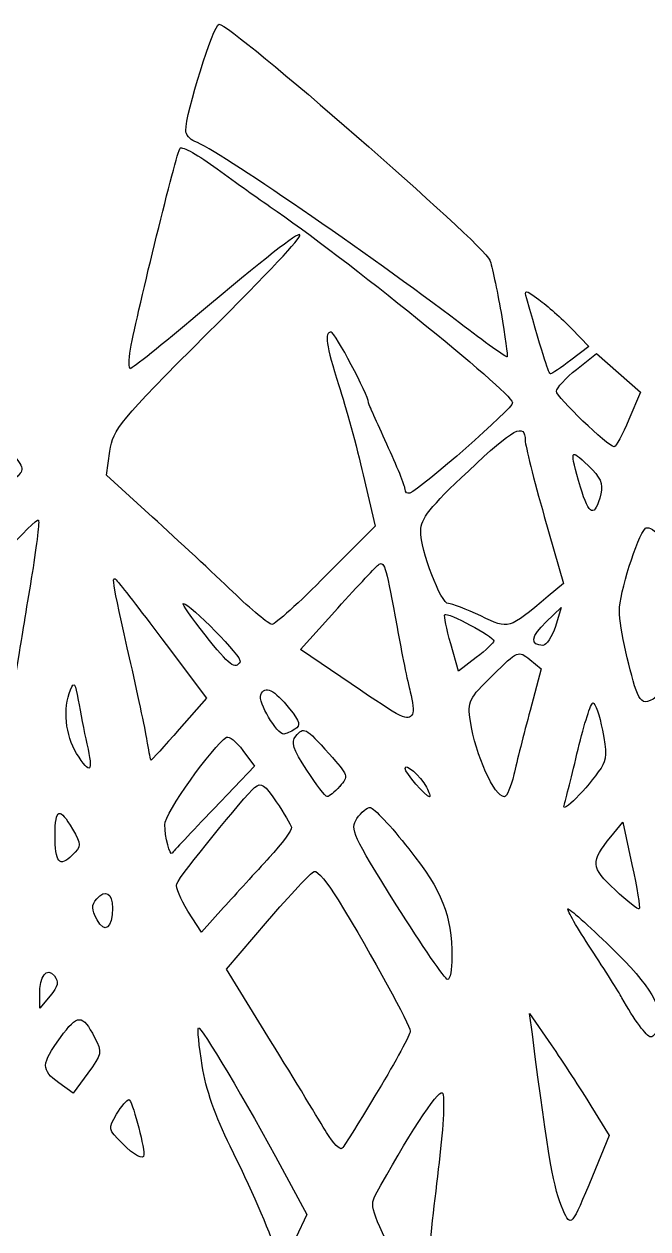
# Model space of a CAD drawing. Header units: centimetres. Extents: x -52 to 49, y -21 to 24.
# Drawn here: x -21.01 to -17.85, y -15.02 to -8.92 of the extents above; entities that cross this region are included whole.
import ezdxf

# ---------------------------------------------------------------- set-up
doc = ezdxf.new("R2010")
doc.units = ezdxf.units.CM
doc.header["$MEASUREMENT"] = 0
doc.layers.add('Layer 1', color=7, linetype='Continuous')

msp = doc.modelspace()

# ---------------------------------------------------------------- linework, layer by layer
at = {"layer": 'Layer 1'}
for points, knots in [([(-18.59023, -10.3787), (-18.61102, -10.2589), (-18.63665, -10.13904), (-18.64719, -10.11234), (-18.64719, -10.11234), (-18.67898, -10.03181), (-19.95783, -8.91698), (-20.01886, -8.9166), (-20.01886, -8.9166), (-20.04593, -8.91634), (-20.18771, -9.36901), (-20.18771, -9.45561), (-20.18771, -9.45561), (-20.18771, -9.47608), (-20.16687, -9.50081), (-20.14141, -9.51057), (-20.14141, -9.51057), (-20.02546, -9.55497), (-19.25573, -10.08322), (-18.80113, -10.43037), (-18.80113, -10.43037), (-18.67153, -10.52934), (-18.56255, -10.60721), (-18.55896, -10.60342), (-18.55896, -10.60342), (-18.55537, -10.59963), (-18.56944, -10.49851), (-18.59023, -10.37871), (-18.59023, -10.37871), (-18.59023, -10.37871), (-18.59023, -10.3787), (-18.59023, -10.3787)], [0, 0, 0, 0, 0.1111111, 0.1111111, 0.1111111, 0.1111111, 0.2222222, 0.2222222, 0.2222222, 0.2222222, 0.3333333, 0.3333333, 0.3333333, 0.3333333, 0.4444444, 0.4444444, 0.4444444, 0.4444444, 0.5555556, 0.5555556, 0.5555556, 0.5555556, 0.6666667, 0.6666667, 0.6666667, 0.6666667, 0.7777778, 0.7777778, 0.7777778, 0.7777778, 1, 1, 1, 1]), ([(-19.47537, -11.70986), (-19.47537, -11.70986), (-19.2271, -11.46055), (-19.2271, -11.46055), (-19.2271, -11.46055), (-19.2271, -11.46055), (-19.28819, -11.20054), (-19.28819, -11.20054), (-19.28819, -11.20054), (-19.32179, -11.05753), (-19.37719, -10.85395), (-19.41131, -10.74814), (-19.41131, -10.74814), (-19.47771, -10.5422), (-19.48702, -10.4775), (-19.45022, -10.4775), (-19.45022, -10.4775), (-19.43145, -10.4775), (-19.26167, -10.79847), (-19.26167, -10.83394), (-19.26167, -10.83394), (-19.26167, -10.8395), (-19.22, -10.93426), (-19.16907, -11.04453), (-19.16907, -11.04453), (-19.11814, -11.1548), (-19.07647, -11.25786), (-19.07647, -11.27356), (-19.07647, -11.27356), (-19.07647, -11.28926), (-19.06551, -11.29814), (-19.05212, -11.29329), (-19.05212, -11.29329), (-18.99539, -11.27275), (-18.52552, -10.85882), (-18.53153, -10.83468), (-18.53153, -10.83468), (-18.54629, -10.77534), (-19.39251, -10.09131), (-19.75925, -9.84226), (-19.75925, -9.84226), (-19.81301, -9.80575), (-19.93379, -9.71943), (-20.02765, -9.65044), (-20.02765, -9.65044), (-20.12151, -9.58144), (-20.20627, -9.53393), (-20.216, -9.54484), (-20.216, -9.54484), (-20.23351, -9.56448), (-20.43236, -10.37212), (-20.4668, -10.56349), (-20.4668, -10.56349), (-20.47662, -10.61806), (-20.47723, -10.66271), (-20.46815, -10.66271), (-20.46815, -10.66271), (-20.45907, -10.66271), (-20.30594, -10.54), (-20.12786, -10.39003), (-20.12786, -10.39003), (-19.45135, -9.82027), (-19.43864, -9.84605), (-20.0801, -10.48686), (-20.0801, -10.48686), (-20.52598, -10.93229), (-20.554, -10.9662), (-20.57125, -11.08125), (-20.57125, -11.08125), (-20.57125, -11.08125), (-20.58955, -11.20326), (-20.58955, -11.20326), (-20.58955, -11.20326), (-20.58955, -11.20326), (-20.35557, -11.41538), (-20.35557, -11.41538), (-20.35557, -11.41538), (-20.22688, -11.53205), (-20.0442, -11.70192), (-19.94961, -11.79287), (-19.94961, -11.79287), (-19.85502, -11.88382), (-19.76549, -11.95844), (-19.75065, -11.9587), (-19.75065, -11.9587), (-19.73581, -11.95896), (-19.61195, -11.84698), (-19.4754, -11.70986), (-19.4754, -11.70986), (-19.4754, -11.70986), (-19.47537, -11.70986), (-19.47537, -11.70986)], [0, 0, 0, 0, 0.0416667, 0.0416667, 0.0416667, 0.0416667, 0.0833333, 0.0833333, 0.0833333, 0.0833333, 0.125, 0.125, 0.125, 0.125, 0.1666667, 0.1666667, 0.1666667, 0.1666667, 0.2083333, 0.2083333, 0.2083333, 0.2083333, 0.25, 0.25, 0.25, 0.25, 0.2916667, 0.2916667, 0.2916667, 0.2916667, 0.3333333, 0.3333333, 0.3333333, 0.3333333, 0.375, 0.375, 0.375, 0.375, 0.4166667, 0.4166667, 0.4166667, 0.4166667, 0.4583333, 0.4583333, 0.4583333, 0.4583333, 0.5, 0.5, 0.5, 0.5, 0.5416667, 0.5416667, 0.5416667, 0.5416667, 0.5833333, 0.5833333, 0.5833333, 0.5833333, 0.625, 0.625, 0.625, 0.625, 0.6666667, 0.6666667, 0.6666667, 0.6666667, 0.7083333, 0.7083333, 0.7083333, 0.7083333, 0.75, 0.75, 0.75, 0.75, 0.7916667, 0.7916667, 0.7916667, 0.7916667, 0.8333333, 0.8333333, 0.8333333, 0.8333333, 0.875, 0.875, 0.875, 0.875, 0.9166667, 0.9166667, 0.9166667, 0.9166667, 1, 1, 1, 1]), ([(-21.46549, -11.42339), (-21.40881, -11.3761), (-21.33327, -11.318), (-21.29762, -11.2943), (-21.29762, -11.2943), (-21.29762, -11.2943), (-21.23281, -11.2512), (-21.23281, -11.2512), (-21.23281, -11.2512), (-21.23281, -11.2512), (-21.29896, -11.19369), (-21.29896, -11.19369), (-21.29896, -11.19369), (-21.29896, -11.19369), (-21.36511, -11.13617), (-21.36511, -11.13617), (-21.36511, -11.13617), (-21.36511, -11.13617), (-21.29896, -11.1535), (-21.29896, -11.1535), (-21.29896, -11.1535), (-21.26258, -11.16303), (-21.19776, -11.18771), (-21.15492, -11.20835), (-21.15492, -11.20835), (-21.08684, -11.24114), (-21.07197, -11.24081), (-21.03688, -11.20573), (-21.03688, -11.20573), (-21.001, -11.16985), (-21.00926, -11.15228), (-21.11478, -11.04018), (-21.11478, -11.04018), (-21.56221, -10.5648), (-21.85938, -10.30479), (-21.92603, -10.33036), (-21.92603, -10.33036), (-21.97386, -10.34871), (-22.32747, -10.61837), (-22.32938, -10.63795), (-22.32938, -10.63795), (-22.33017, -10.64616), (-22.20108, -10.80312), (-22.04248, -10.98676), (-22.04248, -10.98676), (-21.88389, -11.1704), (-21.72174, -11.36312), (-21.68215, -11.41502), (-21.68215, -11.41502), (-21.64256, -11.46692), (-21.60081, -11.50938), (-21.58936, -11.50938), (-21.58936, -11.50938), (-21.57791, -11.50938), (-21.52217, -11.47068), (-21.46549, -11.42339)], [0, 0, 0, 0, 0.0666667, 0.0666667, 0.0666667, 0.0666667, 0.1333333, 0.1333333, 0.1333333, 0.1333333, 0.2, 0.2, 0.2, 0.2, 0.2666667, 0.2666667, 0.2666667, 0.2666667, 0.3333333, 0.3333333, 0.3333333, 0.3333333, 0.4, 0.4, 0.4, 0.4, 0.4666667, 0.4666667, 0.4666667, 0.4666667, 0.5333333, 0.5333333, 0.5333333, 0.5333333, 0.6, 0.6, 0.6, 0.6, 0.6666667, 0.6666667, 0.6666667, 0.6666667, 0.7333333, 0.7333333, 0.7333333, 0.7333333, 0.8, 0.8, 0.8, 0.8, 0.8666667, 0.8666667, 0.8666667, 0.8666667, 1, 1, 1, 1]), ([(-18.23667, -10.61992), (-18.23667, -10.61992), (-18.14595, -10.55072), (-18.14595, -10.55072), (-18.14595, -10.55072), (-18.14595, -10.55072), (-18.23418, -10.45886), (-18.23418, -10.45886), (-18.23418, -10.45886), (-18.2827, -10.40834), (-18.35651, -10.34244), (-18.39821, -10.31242), (-18.39821, -10.31242), (-18.47023, -10.26056), (-18.4733, -10.26034), (-18.45968, -10.3081), (-18.45968, -10.3081), (-18.37185, -10.61611), (-18.34871, -10.6891), (-18.33889, -10.6891), (-18.33889, -10.6891), (-18.33257, -10.6891), (-18.28658, -10.65796), (-18.23669, -10.6199), (-18.23669, -10.6199), (-18.23669, -10.6199), (-18.23667, -10.61992), (-18.23667, -10.61992)], [0, 0, 0, 0, 0.125, 0.125, 0.125, 0.125, 0.25, 0.25, 0.25, 0.25, 0.375, 0.375, 0.375, 0.375, 0.5, 0.5, 0.5, 0.5, 0.625, 0.625, 0.625, 0.625, 0.75, 0.75, 0.75, 0.75, 1, 1, 1, 1]), ([(-17.94317, -10.92068), (-17.94317, -10.92068), (-17.88417, -10.78177), (-17.88417, -10.78177), (-17.88417, -10.78177), (-17.88417, -10.78177), (-17.99514, -10.68374), (-17.99514, -10.68374), (-17.99514, -10.68374), (-17.99514, -10.68374), (-18.10611, -10.58571), (-18.10611, -10.58571), (-18.10611, -10.58571), (-18.10611, -10.58571), (-18.20764, -10.66612), (-18.20764, -10.66612), (-18.20764, -10.66612), (-18.26348, -10.71035), (-18.3094, -10.76041), (-18.30969, -10.77738), (-18.30969, -10.77738), (-18.31017, -10.80609), (-18.04908, -11.05688), (-18.01676, -11.05874), (-18.01676, -11.05874), (-18.00873, -11.05919), (-17.97561, -10.99707), (-17.94316, -10.92068), (-17.94316, -10.92068), (-17.94316, -10.92068), (-17.94317, -10.92068), (-17.94317, -10.92068)], [0, 0, 0, 0, 0.1111111, 0.1111111, 0.1111111, 0.1111111, 0.2222222, 0.2222222, 0.2222222, 0.2222222, 0.3333333, 0.3333333, 0.3333333, 0.3333333, 0.4444444, 0.4444444, 0.4444444, 0.4444444, 0.5555556, 0.5555556, 0.5555556, 0.5555556, 0.6666667, 0.6666667, 0.6666667, 0.6666667, 0.7777778, 0.7777778, 0.7777778, 0.7777778, 1, 1, 1, 1]), ([(-18.35118, -11.81616), (-18.35118, -11.81616), (-18.27413, -11.7519), (-18.27413, -11.7519), (-18.27413, -11.7519), (-18.27413, -11.7519), (-18.37102, -11.41158), (-18.37102, -11.41158), (-18.37102, -11.41158), (-18.42431, -11.22441), (-18.46791, -11.05148), (-18.46791, -11.02729), (-18.46791, -11.02729), (-18.46791, -10.93295), (-18.52353, -10.96273), (-18.75589, -11.18146), (-18.75589, -11.18146), (-18.95102, -11.36514), (-18.99708, -11.423), (-18.99708, -11.48441), (-18.99708, -11.48441), (-18.99708, -11.58636), (-18.89531, -11.85325), (-18.85627, -11.85367), (-18.85627, -11.85367), (-18.83912, -11.85393), (-18.76557, -11.88189), (-18.69281, -11.91596), (-18.69281, -11.91596), (-18.54595, -11.98473), (-18.55729, -11.98805), (-18.35118, -11.81615), (-18.35118, -11.81615), (-18.35118, -11.81615), (-18.35118, -11.81616), (-18.35118, -11.81616)], [0, 0, 0, 0, 0.1, 0.1, 0.1, 0.1, 0.2, 0.2, 0.2, 0.2, 0.3, 0.3, 0.3, 0.3, 0.4, 0.4, 0.4, 0.4, 0.5, 0.5, 0.5, 0.5, 0.6, 0.6, 0.6, 0.6, 0.7, 0.7, 0.7, 0.7, 0.8, 0.8, 0.8, 0.8, 1, 1, 1, 1]), ([(-18.08483, -11.2973), (-18.07202, -11.24536), (-18.08615, -11.21376), (-18.14911, -11.15344), (-18.14911, -11.15344), (-18.24244, -11.06402), (-18.24404, -11.06858), (-18.18746, -11.26321), (-18.18746, -11.26321), (-18.1448, -11.40995), (-18.11505, -11.41983), (-18.08483, -11.2973)], [0, 0, 0, 0, 0.25, 0.25, 0.25, 0.25, 0.5, 0.5, 0.5, 0.5, 1, 1, 1, 1]), ([(-20.96995, -11.72689), (-20.94503, -11.57731), (-20.9285, -11.44425), (-20.93321, -11.4312), (-20.93321, -11.4312), (-20.94247, -11.40556), (-21.26303, -11.77142), (-21.28775, -11.83582), (-21.28775, -11.83582), (-21.29651, -11.85864), (-21.24973, -11.9432), (-21.17517, -12.03931), (-21.17517, -12.03931), (-21.17517, -12.03931), (-21.04761, -12.20375), (-21.04761, -12.20375), (-21.04761, -12.20375), (-21.04761, -12.20375), (-21.03143, -12.1013), (-21.03143, -12.1013), (-21.03143, -12.1013), (-21.02253, -12.04495), (-20.99487, -11.87647), (-20.96995, -11.72689)], [0, 0, 0, 0, 0.1428571, 0.1428571, 0.1428571, 0.1428571, 0.2857143, 0.2857143, 0.2857143, 0.2857143, 0.4285714, 0.4285714, 0.4285714, 0.4285714, 0.5714286, 0.5714286, 0.5714286, 0.5714286, 0.7142857, 0.7142857, 0.7142857, 0.7142857, 1, 1, 1, 1]), ([(-17.61779, -12.12934), (-17.51055, -12.00465), (-17.41976, -11.89431), (-17.41604, -11.88413), (-17.41604, -11.88413), (-17.41232, -11.87395), (-17.50443, -11.77103), (-17.62074, -11.6554), (-17.62074, -11.6554), (-17.76037, -11.51659), (-17.84111, -11.45407), (-17.85842, -11.47138), (-17.85842, -11.47138), (-17.90088, -11.51384), (-17.99175, -11.80174), (-17.99072, -11.89055), (-17.99072, -11.89055), (-17.98979, -11.97187), (-17.93529, -12.22115), (-17.89909, -12.30974), (-17.89909, -12.30974), (-17.86554, -12.39183), (-17.81651, -12.36039), (-17.61779, -12.12934)], [0, 0, 0, 0, 0.1428571, 0.1428571, 0.1428571, 0.1428571, 0.2857143, 0.2857143, 0.2857143, 0.2857143, 0.4285714, 0.4285714, 0.4285714, 0.4285714, 0.5714286, 0.5714286, 0.5714286, 0.5714286, 0.7142857, 0.7142857, 0.7142857, 0.7142857, 1, 1, 1, 1]), ([(-19.03947, -12.41332), (-19.03196, -12.40117), (-19.03678, -12.35057), (-19.05018, -12.30087), (-19.05018, -12.30087), (-19.06358, -12.25118), (-19.09369, -12.10336), (-19.11709, -11.97239), (-19.11709, -11.97239), (-19.17023, -11.67501), (-19.18085, -11.63764), (-19.2075, -11.65412), (-19.2075, -11.65412), (-19.21927, -11.6614), (-19.31382, -11.76154), (-19.4176, -11.87667), (-19.4176, -11.87667), (-19.4176, -11.87667), (-19.6063, -12.08599), (-19.6063, -12.08599), (-19.6063, -12.08599), (-19.6063, -12.08599), (-19.34936, -12.2607), (-19.34936, -12.2607), (-19.34936, -12.2607), (-19.08556, -12.44008), (-19.0629, -12.45124), (-19.03946, -12.41332), (-19.03946, -12.41332), (-19.03946, -12.41332), (-19.03947, -12.41332), (-19.03947, -12.41332)], [0, 0, 0, 0, 0.1111111, 0.1111111, 0.1111111, 0.1111111, 0.2222222, 0.2222222, 0.2222222, 0.2222222, 0.3333333, 0.3333333, 0.3333333, 0.3333333, 0.4444444, 0.4444444, 0.4444444, 0.4444444, 0.5555556, 0.5555556, 0.5555556, 0.5555556, 0.6666667, 0.6666667, 0.6666667, 0.6666667, 0.7777778, 0.7777778, 0.7777778, 0.7777778, 1, 1, 1, 1]), ([(-20.2201, -12.49016), (-20.2201, -12.49016), (-20.08197, -12.33324), (-20.08197, -12.33324), (-20.08197, -12.33324), (-20.08197, -12.33324), (-20.28698, -12.06028), (-20.28698, -12.06028), (-20.28698, -12.06028), (-20.39973, -11.91015), (-20.50765, -11.76943), (-20.52679, -11.74757), (-20.52679, -11.74757), (-20.56842, -11.70003), (-20.56864, -11.69854), (-20.46518, -12.15761), (-20.46518, -12.15761), (-20.42582, -12.33224), (-20.38766, -12.51381), (-20.38037, -12.5611), (-20.38037, -12.5611), (-20.37308, -12.60839), (-20.36512, -12.64709), (-20.36267, -12.64709), (-20.36267, -12.64709), (-20.36024, -12.64709), (-20.29606, -12.57647), (-20.22009, -12.49017), (-20.22009, -12.49017), (-20.22009, -12.49017), (-20.2201, -12.49016), (-20.2201, -12.49016)], [0, 0, 0, 0, 0.1111111, 0.1111111, 0.1111111, 0.1111111, 0.2222222, 0.2222222, 0.2222222, 0.2222222, 0.3333333, 0.3333333, 0.3333333, 0.3333333, 0.4444444, 0.4444444, 0.4444444, 0.4444444, 0.5555556, 0.5555556, 0.5555556, 0.5555556, 0.6666667, 0.6666667, 0.6666667, 0.6666667, 0.7777778, 0.7777778, 0.7777778, 0.7777778, 1, 1, 1, 1]), ([(-19.91197, -12.14773), (-19.89868, -12.12622), (-20.16575, -11.85333), (-20.20009, -11.85333), (-20.20009, -11.85333), (-20.20864, -11.85333), (-20.15875, -11.92467), (-20.08922, -12.01186), (-20.08922, -12.01186), (-19.96176, -12.1717), (-19.93803, -12.1899), (-19.91196, -12.14772), (-19.91196, -12.14772), (-19.91196, -12.14772), (-19.91197, -12.14773), (-19.91197, -12.14773)], [0, 0, 0, 0, 0.2, 0.2, 0.2, 0.2, 0.4, 0.4, 0.4, 0.4, 0.6, 0.6, 0.6, 0.6, 1, 1, 1, 1]), ([(-18.62667, -12.04197), (-18.62667, -12.02096), (-18.86246, -11.89457), (-18.87485, -11.90893), (-18.87485, -11.90893), (-18.87985, -11.91473), (-18.86634, -11.98152), (-18.84481, -12.05736), (-18.84481, -12.05736), (-18.84481, -12.05736), (-18.80567, -12.19524), (-18.80567, -12.19524), (-18.80567, -12.19524), (-18.80567, -12.19524), (-18.71617, -12.12697), (-18.71617, -12.12697), (-18.71617, -12.12697), (-18.66694, -12.08943), (-18.62667, -12.05117), (-18.62667, -12.04196), (-18.62667, -12.04196), (-18.62667, -12.04196), (-18.62667, -12.04197), (-18.62667, -12.04197)], [0, 0, 0, 0, 0.1428571, 0.1428571, 0.1428571, 0.1428571, 0.2857143, 0.2857143, 0.2857143, 0.2857143, 0.4285714, 0.4285714, 0.4285714, 0.4285714, 0.5714286, 0.5714286, 0.5714286, 0.5714286, 0.7142857, 0.7142857, 0.7142857, 0.7142857, 1, 1, 1, 1]), ([(-18.31496, -11.96874), (-18.31496, -11.96874), (-18.28542, -11.87248), (-18.28542, -11.87248), (-18.28542, -11.87248), (-18.28542, -11.87248), (-18.3625, -11.94633), (-18.3625, -11.94633), (-18.3625, -11.94633), (-18.43834, -12.01899), (-18.44443, -12.065), (-18.37819, -12.065), (-18.37819, -12.065), (-18.35966, -12.065), (-18.33121, -12.02169), (-18.31496, -11.96874)], [0, 0, 0, 0, 0.2, 0.2, 0.2, 0.2, 0.4, 0.4, 0.4, 0.4, 0.6, 0.6, 0.6, 0.6, 1, 1, 1, 1]), ([(-18.52561, -12.71984), (-18.51133, -12.65799), (-18.47427, -12.51214), (-18.44327, -12.39573), (-18.44327, -12.39573), (-18.44327, -12.39573), (-18.3869, -12.18406), (-18.3869, -12.18406), (-18.3869, -12.18406), (-18.3869, -12.18406), (-18.4451, -12.13652), (-18.4451, -12.13652), (-18.4451, -12.13652), (-18.50245, -12.08968), (-18.50517, -12.09083), (-18.63227, -12.2159), (-18.63227, -12.2159), (-18.75407, -12.33575), (-18.76036, -12.3487), (-18.74526, -12.44864), (-18.74526, -12.44864), (-18.71919, -12.62124), (-18.62435, -12.83229), (-18.57285, -12.83229), (-18.57285, -12.83229), (-18.56115, -12.83229), (-18.53989, -12.78169), (-18.52561, -12.71984)], [0, 0, 0, 0, 0.125, 0.125, 0.125, 0.125, 0.25, 0.25, 0.25, 0.25, 0.375, 0.375, 0.375, 0.375, 0.5, 0.5, 0.5, 0.5, 0.625, 0.625, 0.625, 0.625, 0.75, 0.75, 0.75, 0.75, 1, 1, 1, 1]), ([(-20.68783, -12.56431), (-20.70227, -12.50069), (-20.72209, -12.40102), (-20.73187, -12.34281), (-20.73187, -12.34281), (-20.74658, -12.25529), (-20.75336, -12.24613), (-20.77109, -12.28989), (-20.77109, -12.28989), (-20.80996, -12.38584), (-20.79711, -12.52036), (-20.74031, -12.61227), (-20.74031, -12.61227), (-20.66991, -12.72617), (-20.65432, -12.71192), (-20.68783, -12.5643), (-20.68783, -12.5643), (-20.68783, -12.5643), (-20.68783, -12.56431), (-20.68783, -12.56431)], [0, 0, 0, 0, 0.1666667, 0.1666667, 0.1666667, 0.1666667, 0.3333333, 0.3333333, 0.3333333, 0.3333333, 0.5, 0.5, 0.5, 0.5, 0.6666667, 0.6666667, 0.6666667, 0.6666667, 1, 1, 1, 1]), ([(-19.6346, -12.49045), (-19.6041, -12.47114), (-19.60885, -12.45255), (-19.66106, -12.38683), (-19.66106, -12.38683), (-19.73882, -12.28897), (-19.78806, -12.26511), (-19.80754, -12.31586), (-19.80754, -12.31586), (-19.82186, -12.35318), (-19.72579, -12.51519), (-19.68982, -12.51438), (-19.68982, -12.51438), (-19.6799, -12.51412), (-19.65505, -12.50338), (-19.63461, -12.49044), (-19.63461, -12.49044), (-19.63461, -12.49044), (-19.6346, -12.49045), (-19.6346, -12.49045)], [0, 0, 0, 0, 0.1666667, 0.1666667, 0.1666667, 0.1666667, 0.3333333, 0.3333333, 0.3333333, 0.3333333, 0.5, 0.5, 0.5, 0.5, 0.6666667, 0.6666667, 0.6666667, 0.6666667, 1, 1, 1, 1]), ([(-18.08386, -12.68677), (-18.05622, -12.64534), (-18.05464, -12.60371), (-18.07654, -12.49495), (-18.07654, -12.49495), (-18.09193, -12.41855), (-18.11338, -12.35604), (-18.1242, -12.35604), (-18.1242, -12.35604), (-18.13503, -12.35604), (-18.16905, -12.46192), (-18.19981, -12.59132), (-18.19981, -12.59132), (-18.23057, -12.72073), (-18.26271, -12.84872), (-18.27125, -12.87575), (-18.27125, -12.87575), (-18.28692, -12.92536), (-18.15273, -12.79003), (-18.08386, -12.68677)], [0, 0, 0, 0, 0.1666667, 0.1666667, 0.1666667, 0.1666667, 0.3333333, 0.3333333, 0.3333333, 0.3333333, 0.5, 0.5, 0.5, 0.5, 0.6666667, 0.6666667, 0.6666667, 0.6666667, 1, 1, 1, 1]), ([(-19.4077, -12.77994), (-19.36173, -12.72914), (-19.36332, -12.72424), (-19.46152, -12.61458), (-19.46152, -12.61458), (-19.58277, -12.47917), (-19.58885, -12.47593), (-19.62967, -12.52511), (-19.62967, -12.52511), (-19.65551, -12.55624), (-19.64484, -12.58934), (-19.57411, -12.69749), (-19.57411, -12.69749), (-19.52596, -12.77111), (-19.47948, -12.83156), (-19.47083, -12.83182), (-19.47083, -12.83182), (-19.46217, -12.83208), (-19.43377, -12.80874), (-19.40771, -12.77995), (-19.40771, -12.77995), (-19.40771, -12.77995), (-19.4077, -12.77994), (-19.4077, -12.77994)], [0, 0, 0, 0, 0.1428571, 0.1428571, 0.1428571, 0.1428571, 0.2857143, 0.2857143, 0.2857143, 0.2857143, 0.4285714, 0.4285714, 0.4285714, 0.4285714, 0.5714286, 0.5714286, 0.5714286, 0.5714286, 0.7142857, 0.7142857, 0.7142857, 0.7142857, 1, 1, 1, 1]), ([(-20.0456, -12.89404), (-20.0456, -12.89404), (-19.83888, -12.67798), (-19.83888, -12.67798), (-19.83888, -12.67798), (-19.83888, -12.67798), (-19.89844, -12.59743), (-19.89844, -12.59743), (-19.89844, -12.59743), (-19.9312, -12.55313), (-19.96812, -12.52313), (-19.98048, -12.53077), (-19.98048, -12.53077), (-20.05142, -12.57461), (-20.29354, -12.91759), (-20.29354, -12.97424), (-20.29354, -12.97424), (-20.29354, -13.03309), (-20.26666, -13.13714), (-20.25643, -13.11786), (-20.25643, -13.11786), (-20.25415, -13.11359), (-20.15929, -13.01288), (-20.0456, -12.89404)], [0, 0, 0, 0, 0.1428571, 0.1428571, 0.1428571, 0.1428571, 0.2857143, 0.2857143, 0.2857143, 0.2857143, 0.4285714, 0.4285714, 0.4285714, 0.4285714, 0.5714286, 0.5714286, 0.5714286, 0.5714286, 0.7142857, 0.7142857, 0.7142857, 0.7142857, 1, 1, 1, 1]), ([(-18.96825, -12.78381), (-18.99911, -12.72614), (-19.07646, -12.65797), (-19.07646, -12.68844), (-19.07646, -12.68844), (-19.07646, -12.70963), (-18.97021, -12.83229), (-18.95185, -12.83229), (-18.95185, -12.83229), (-18.9466, -12.83229), (-18.95397, -12.81048), (-18.96825, -12.78381)], [0, 0, 0, 0, 0.25, 0.25, 0.25, 0.25, 0.5, 0.5, 0.5, 0.5, 1, 1, 1, 1]), ([(-19.76438, -13.14044), (-19.6989, -13.06941), (-19.64847, -13.00027), (-19.65231, -12.98679), (-19.65231, -12.98679), (-19.65616, -12.97331), (-19.69054, -12.91509), (-19.72872, -12.85739), (-19.72872, -12.85739), (-19.78729, -12.76888), (-19.80443, -12.75769), (-19.83837, -12.78577), (-19.83837, -12.78577), (-19.89002, -12.82849), (-20.217, -13.23263), (-20.23258, -13.27299), (-20.23258, -13.27299), (-20.23908, -13.28983), (-20.21379, -13.35208), (-20.17639, -13.41133), (-20.17639, -13.41133), (-20.17639, -13.41133), (-20.10838, -13.51906), (-20.10838, -13.51906), (-20.10838, -13.51906), (-20.10838, -13.51906), (-19.99591, -13.39432), (-19.99591, -13.39432), (-19.99591, -13.39432), (-19.93405, -13.32571), (-19.82986, -13.21146), (-19.76438, -13.14043), (-19.76438, -13.14043), (-19.76438, -13.14043), (-19.76438, -13.14044), (-19.76438, -13.14044)], [0, 0, 0, 0, 0.1, 0.1, 0.1, 0.1, 0.2, 0.2, 0.2, 0.2, 0.3, 0.3, 0.3, 0.3, 0.4, 0.4, 0.4, 0.4, 0.5, 0.5, 0.5, 0.5, 0.6, 0.6, 0.6, 0.6, 0.7, 0.7, 0.7, 0.7, 0.8, 0.8, 0.8, 0.8, 1, 1, 1, 1]), ([(-20.76181, -12.99573), (-20.82642, -12.88224), (-20.84916, -12.8902), (-20.84916, -13.02632), (-20.84916, -13.02632), (-20.84916, -13.16676), (-20.82738, -13.19269), (-20.76328, -13.12859), (-20.76328, -13.12859), (-20.7158, -13.08111), (-20.71575, -13.07664), (-20.7618, -12.99573), (-20.7618, -12.99573), (-20.7618, -12.99573), (-20.76181, -12.99573), (-20.76181, -12.99573)], [0, 0, 0, 0, 0.2, 0.2, 0.2, 0.2, 0.4, 0.4, 0.4, 0.4, 0.6, 0.6, 0.6, 0.6, 1, 1, 1, 1]), ([(-18.83898, -13.64589), (-18.84022, -13.42848), (-18.88622, -13.31268), (-19.05715, -13.09656), (-19.05715, -13.09656), (-19.14781, -12.98193), (-19.23541, -12.88748), (-19.25183, -12.88668), (-19.25183, -12.88668), (-19.26824, -12.88589), (-19.29891, -12.91117), (-19.31998, -12.9429), (-19.31998, -12.9429), (-19.35582, -12.99688), (-19.34304, -13.02492), (-19.12102, -13.37946), (-19.12102, -13.37946), (-18.99053, -13.58784), (-18.87354, -13.75834), (-18.86105, -13.75834), (-18.86105, -13.75834), (-18.84856, -13.75834), (-18.83863, -13.70774), (-18.83898, -13.64589)], [0, 0, 0, 0, 0.1428571, 0.1428571, 0.1428571, 0.1428571, 0.2857143, 0.2857143, 0.2857143, 0.2857143, 0.4285714, 0.4285714, 0.4285714, 0.4285714, 0.5714286, 0.5714286, 0.5714286, 0.5714286, 0.7142857, 0.7142857, 0.7142857, 0.7142857, 1, 1, 1, 1]), ([(-17.92712, -13.17628), (-17.92712, -13.17628), (-17.97363, -12.96104), (-17.97363, -12.96104), (-17.97363, -12.96104), (-17.97363, -12.96104), (-18.03475, -13.03557), (-18.03475, -13.03557), (-18.03475, -13.03557), (-18.13817, -13.16169), (-18.13589, -13.18967), (-18.01282, -13.30447), (-18.01282, -13.30447), (-17.95043, -13.36266), (-17.89517, -13.40606), (-17.89001, -13.4009), (-17.89001, -13.4009), (-17.88485, -13.39574), (-17.90156, -13.29466), (-17.92713, -13.17628), (-17.92713, -13.17628), (-17.92713, -13.17628), (-17.92712, -13.17628), (-17.92712, -13.17628)], [0, 0, 0, 0, 0.1428571, 0.1428571, 0.1428571, 0.1428571, 0.2857143, 0.2857143, 0.2857143, 0.2857143, 0.4285714, 0.4285714, 0.4285714, 0.4285714, 0.5714286, 0.5714286, 0.5714286, 0.5714286, 0.7142857, 0.7142857, 0.7142857, 0.7142857, 1, 1, 1, 1]), ([(-19.21265, -14.32115), (-19.12319, -14.17231), (-19.05, -14.0368), (-19.05, -14.02002), (-19.05, -14.02002), (-19.05, -13.98965), (-19.23899, -13.64536), (-19.41559, -13.35405), (-19.41559, -13.35405), (-19.46658, -13.26994), (-19.52116, -13.20542), (-19.53689, -13.21066), (-19.53689, -13.21066), (-19.55262, -13.2159), (-19.659, -13.32943), (-19.7733, -13.46295), (-19.7733, -13.46295), (-19.7733, -13.46295), (-19.98111, -13.70571), (-19.98111, -13.70571), (-19.98111, -13.70571), (-19.98111, -13.70571), (-19.75756, -14.06937), (-19.75756, -14.06937), (-19.75756, -14.06937), (-19.63461, -14.26938), (-19.50694, -14.47854), (-19.47386, -14.53418), (-19.47386, -14.53418), (-19.44078, -14.58982), (-19.40507, -14.62554), (-19.39451, -14.61356), (-19.39451, -14.61356), (-19.38395, -14.60158), (-19.30211, -14.47), (-19.21266, -14.32116), (-19.21266, -14.32116), (-19.21266, -14.32116), (-19.21265, -14.32115), (-19.21265, -14.32115)], [0, 0, 0, 0, 0.0909091, 0.0909091, 0.0909091, 0.0909091, 0.1818182, 0.1818182, 0.1818182, 0.1818182, 0.2727273, 0.2727273, 0.2727273, 0.2727273, 0.3636364, 0.3636364, 0.3636364, 0.3636364, 0.4545455, 0.4545455, 0.4545455, 0.4545455, 0.5454545, 0.5454545, 0.5454545, 0.5454545, 0.6363636, 0.6363636, 0.6363636, 0.6363636, 0.7272727, 0.7272727, 0.7272727, 0.7272727, 0.8181818, 0.8181818, 0.8181818, 0.8181818, 1, 1, 1, 1]), ([(-20.55853, -13.39609), (-20.558, -13.32076), (-20.5962, -13.29846), (-20.63849, -13.34942), (-20.63849, -13.34942), (-20.6655, -13.38197), (-20.66517, -13.40236), (-20.63674, -13.45547), (-20.63674, -13.45547), (-20.59766, -13.52849), (-20.55925, -13.49932), (-20.55852, -13.39609), (-20.55852, -13.39609), (-20.55852, -13.39609), (-20.55853, -13.39609), (-20.55853, -13.39609)], [0, 0, 0, 0, 0.2, 0.2, 0.2, 0.2, 0.4, 0.4, 0.4, 0.4, 0.6, 0.6, 0.6, 0.6, 1, 1, 1, 1]), ([(-17.79514, -14.00247), (-17.76447, -13.90583), (-17.83015, -13.79363), (-18.03385, -13.59469), (-18.03385, -13.59469), (-18.14836, -13.48286), (-18.24638, -13.39568), (-18.25166, -13.40097), (-18.25166, -13.40097), (-18.25695, -13.40626), (-18.20405, -13.49775), (-18.13411, -13.6043), (-18.13411, -13.6043), (-18.06417, -13.71085), (-17.99384, -13.82184), (-17.97782, -13.85094), (-17.97782, -13.85094), (-17.91641, -13.9625), (-17.85242, -14.04938), (-17.83165, -14.04938), (-17.83165, -14.04938), (-17.81975, -14.04938), (-17.80332, -14.02827), (-17.79513, -14.00247), (-17.79513, -14.00247), (-17.79513, -14.00247), (-17.79514, -14.00247), (-17.79514, -14.00247)], [0, 0, 0, 0, 0.125, 0.125, 0.125, 0.125, 0.25, 0.25, 0.25, 0.25, 0.375, 0.375, 0.375, 0.375, 0.5, 0.5, 0.5, 0.5, 0.625, 0.625, 0.625, 0.625, 0.75, 0.75, 0.75, 0.75, 1, 1, 1, 1]), ([(-20.85305, -13.74043), (-20.89243, -13.69298), (-20.92796, -13.73956), (-20.92726, -13.83771), (-20.92726, -13.83771), (-20.92726, -13.83771), (-20.92678, -13.90386), (-20.92678, -13.90386), (-20.92678, -13.90386), (-20.92678, -13.90386), (-20.87434, -13.84091), (-20.87434, -13.84091), (-20.87434, -13.84091), (-20.8331, -13.7914), (-20.82855, -13.76994), (-20.85304, -13.74044), (-20.85304, -13.74044), (-20.85304, -13.74044), (-20.85305, -13.74043), (-20.85305, -13.74043)], [0, 0, 0, 0, 0.1666667, 0.1666667, 0.1666667, 0.1666667, 0.3333333, 0.3333333, 0.3333333, 0.3333333, 0.5, 0.5, 0.5, 0.5, 0.6666667, 0.6666667, 0.6666667, 0.6666667, 1, 1, 1, 1]), ([(-20.6492, -14.05234), (-20.71137, -13.93211), (-20.73472, -13.93211), (-20.82181, -14.05234), (-20.82181, -14.05234), (-20.92038, -14.18841), (-20.92138, -14.21611), (-20.83012, -14.28259), (-20.83012, -14.28259), (-20.83012, -14.28259), (-20.75815, -14.33501), (-20.75815, -14.33501), (-20.75815, -14.33501), (-20.75815, -14.33501), (-20.68325, -14.23316), (-20.68325, -14.23316), (-20.68325, -14.23316), (-20.61156, -14.13568), (-20.6101, -14.12793), (-20.64919, -14.05233), (-20.64919, -14.05233), (-20.64919, -14.05233), (-20.6492, -14.05234), (-20.6492, -14.05234)], [0, 0, 0, 0, 0.1428571, 0.1428571, 0.1428571, 0.1428571, 0.2857143, 0.2857143, 0.2857143, 0.2857143, 0.4285714, 0.4285714, 0.4285714, 0.4285714, 0.5714286, 0.5714286, 0.5714286, 0.5714286, 0.7142857, 0.7142857, 0.7142857, 0.7142857, 1, 1, 1, 1]), ([(-18.12757, -14.75552), (-18.12757, -14.75552), (-18.04272, -14.54885), (-18.04272, -14.54885), (-18.04272, -14.54885), (-18.04272, -14.54885), (-18.13528, -14.39833), (-18.13528, -14.39833), (-18.13528, -14.39833), (-18.18619, -14.31555), (-18.27677, -14.17638), (-18.33657, -14.08906), (-18.33657, -14.08906), (-18.33657, -14.08906), (-18.44531, -13.93031), (-18.44531, -13.93031), (-18.44531, -13.93031), (-18.44531, -13.93031), (-18.43167, -14.03614), (-18.43167, -14.03614), (-18.43167, -14.03614), (-18.3491, -14.67669), (-18.32449, -14.81746), (-18.27572, -14.9283), (-18.27572, -14.9283), (-18.23687, -15.01658), (-18.23285, -15.01189), (-18.12758, -14.75551), (-18.12758, -14.75551), (-18.12758, -14.75551), (-18.12757, -14.75552), (-18.12757, -14.75552)], [0, 0, 0, 0, 0.1111111, 0.1111111, 0.1111111, 0.1111111, 0.2222222, 0.2222222, 0.2222222, 0.2222222, 0.3333333, 0.3333333, 0.3333333, 0.3333333, 0.4444444, 0.4444444, 0.4444444, 0.4444444, 0.5555556, 0.5555556, 0.5555556, 0.5555556, 0.6666667, 0.6666667, 0.6666667, 0.6666667, 0.7777778, 0.7777778, 0.7777778, 0.7777778, 1, 1, 1, 1]), ([(-19.62954, -15.06853), (-19.62954, -15.06853), (-19.57381, -14.94998), (-19.57381, -14.94998), (-19.57381, -14.94998), (-19.57381, -14.94998), (-19.69892, -14.71796), (-19.69892, -14.71796), (-19.69892, -14.71796), (-19.87925, -14.38354), (-20.11193, -13.99125), (-20.12323, -14.00256), (-20.12323, -14.00256), (-20.12857, -14.00789), (-20.1202, -14.09404), (-20.10464, -14.19398), (-20.10464, -14.19398), (-20.08631, -14.31169), (-20.03644, -14.4557), (-19.96307, -14.6028), (-19.96307, -14.6028), (-19.85857, -14.8123), (-19.76452, -15.02756), (-19.72803, -15.14078), (-19.72803, -15.14078), (-19.70578, -15.20982), (-19.69077, -15.19882), (-19.62953, -15.06853), (-19.62953, -15.06853), (-19.62953, -15.06853), (-19.62954, -15.06853), (-19.62954, -15.06853)], [0, 0, 0, 0, 0.1111111, 0.1111111, 0.1111111, 0.1111111, 0.2222222, 0.2222222, 0.2222222, 0.2222222, 0.3333333, 0.3333333, 0.3333333, 0.3333333, 0.4444444, 0.4444444, 0.4444444, 0.4444444, 0.5555556, 0.5555556, 0.5555556, 0.5555556, 0.6666667, 0.6666667, 0.6666667, 0.6666667, 0.7777778, 0.7777778, 0.7777778, 0.7777778, 1, 1, 1, 1]), ([(-18.90415, -14.68582), (-18.88089, -14.49239), (-18.87431, -14.34678), (-18.8882, -14.33289), (-18.8882, -14.33289), (-18.90768, -14.31341), (-19.07259, -14.56632), (-19.22799, -14.85398), (-19.22799, -14.85398), (-19.25763, -14.90885), (-19.24173, -14.95212), (-19.07637, -15.26646), (-19.07637, -15.26646), (-19.07637, -15.26646), (-18.9859, -15.43844), (-18.9859, -15.43844), (-18.9859, -15.43844), (-18.9859, -15.43844), (-18.96482, -15.22677), (-18.96482, -15.22677), (-18.96482, -15.22677), (-18.95323, -15.11035), (-18.92593, -14.86693), (-18.90415, -14.68582)], [0, 0, 0, 0, 0.1428571, 0.1428571, 0.1428571, 0.1428571, 0.2857143, 0.2857143, 0.2857143, 0.2857143, 0.4285714, 0.4285714, 0.4285714, 0.4285714, 0.5714286, 0.5714286, 0.5714286, 0.5714286, 0.7142857, 0.7142857, 0.7142857, 0.7142857, 1, 1, 1, 1]), ([(-20.39938, -14.64599), (-20.39938, -14.59235), (-20.46066, -14.36688), (-20.47524, -14.36688), (-20.47524, -14.36688), (-20.48545, -14.36688), (-20.51364, -14.40047), (-20.5379, -14.44153), (-20.5379, -14.44153), (-20.58078, -14.51411), (-20.58003, -14.51815), (-20.51113, -14.58705), (-20.51113, -14.58705), (-20.44656, -14.65162), (-20.39937, -14.67651), (-20.39937, -14.64599), (-20.39937, -14.64599), (-20.39937, -14.64599), (-20.39938, -14.64599), (-20.39938, -14.64599)], [0, 0, 0, 0, 0.1666667, 0.1666667, 0.1666667, 0.1666667, 0.3333333, 0.3333333, 0.3333333, 0.3333333, 0.5, 0.5, 0.5, 0.5, 0.6666667, 0.6666667, 0.6666667, 0.6666667, 1, 1, 1, 1])]:
    msp.add_open_spline(points, degree=3, knots=knots, dxfattribs=at)

doc.saveas('drawing.dxf')
